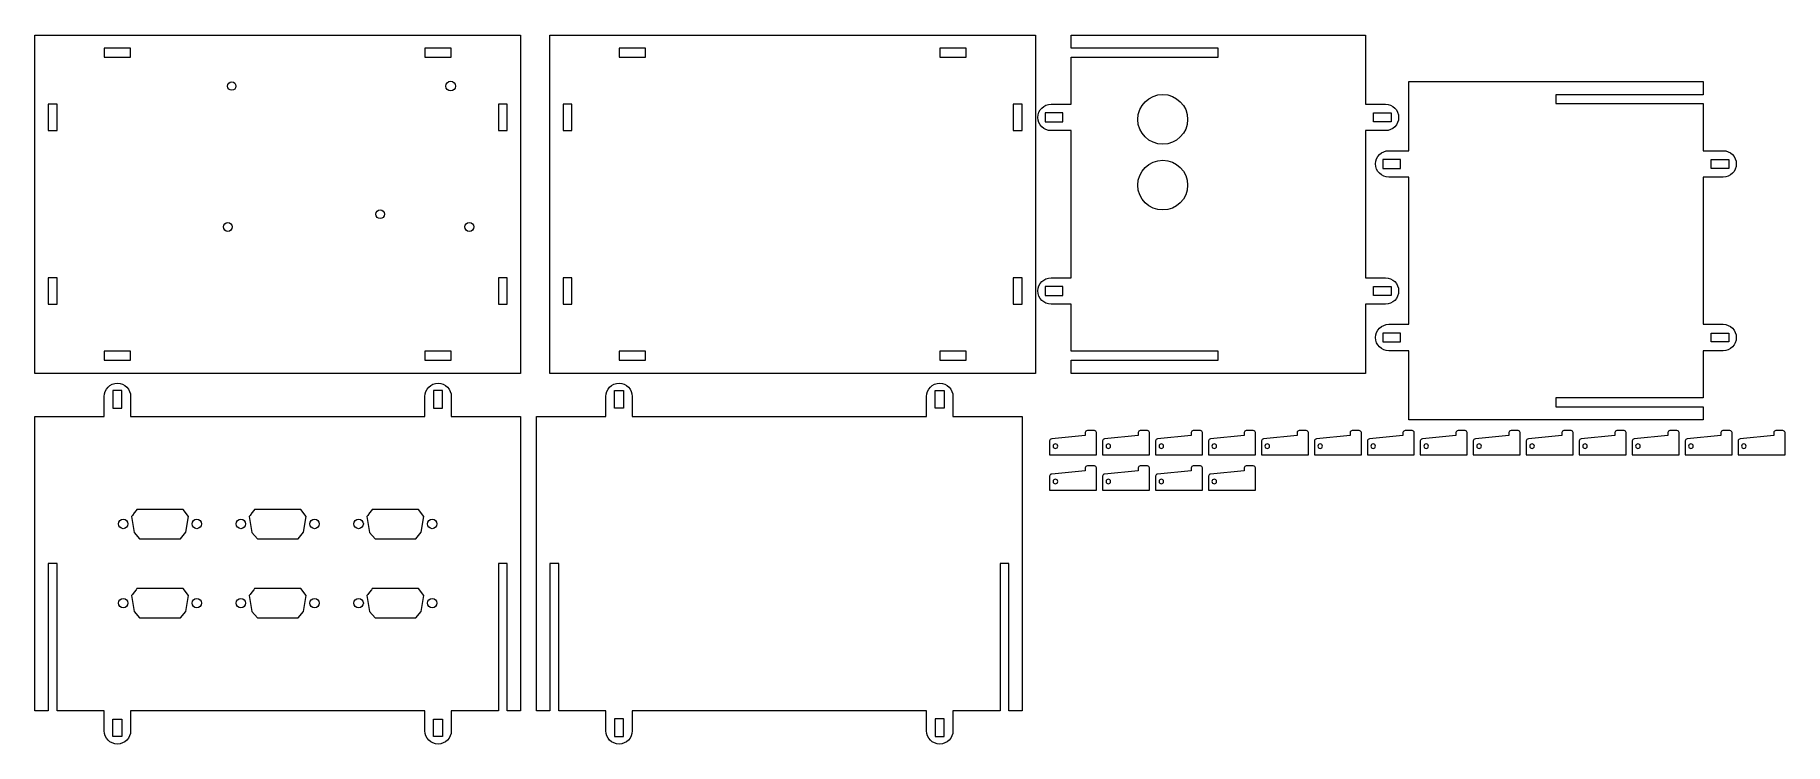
# Model space of a CAD drawing. Header units: inches. Extents: x 23 to 618, y 364 to 605.
import ezdxf

# ---------------------------------------------------------------- set-up
doc = ezdxf.new("R2010")
doc.units = ezdxf.units.IN
doc.header["$MEASUREMENT"] = 0
doc.layers.add('Layer 1', color=7, linetype='Continuous')

# ---------------------------------------------------------------- blocks, each defined once
blk = doc.blocks.new('block 2')
at = {"layer": 'Layer 1', "color": 7, "lineweight": 13, "true_color": 0xffffff}
for points in [[(50.86, 478.19), (52.36, 478.19), (52.36, 484.19), (49.36, 484.19), (49.36, 478.19), (50.86, 478.19)], [(159.86, 478.19), (161.36, 478.19), (161.36, 484.19), (158.36, 484.19), (158.36, 478.19), (159.86, 478.19)], [(50.86, 372.59), (52.36, 372.59), (52.36, 366.59), (49.36, 366.59), (49.36, 372.59), (50.86, 372.59)], [(159.86, 372.59), (161.36, 372.59), (161.36, 366.59), (158.36, 366.59), (158.36, 372.59), (159.86, 372.59)]]:
    blk.add_lwpolyline(points, dxfattribs=at)
blk.add_open_spline([(187.86, 475.39), (187.86, 475.39), (183.36, 475.39), (183.36, 475.39), (183.36, 475.39), (180.36, 475.39), (180.36, 475.39), (180.36, 475.39), (164.36, 475.39), (164.36, 475.39), (164.36, 475.39), (164.36, 482.19), (164.36, 482.19), (164.36, 484.68), (162.35, 486.69), (159.86, 486.69), (157.38, 486.69), (155.36, 484.68), (155.36, 482.19), (155.36, 482.19), (155.36, 475.39), (155.36, 475.39), (155.36, 475.39), (55.36, 475.39), (55.36, 475.39), (55.36, 475.39), (55.36, 482.19), (55.36, 482.19), (55.36, 484.68), (53.35, 486.69), (50.86, 486.69), (48.38, 486.69), (46.36, 484.68), (46.36, 482.19), (46.36, 482.19), (46.36, 475.39), (46.36, 475.39), (46.36, 475.39), (30.36, 475.39), (30.36, 475.39), (30.36, 475.39), (27.36, 475.39), (27.36, 475.39), (27.36, 475.39), (22.86, 475.39), (22.86, 475.39), (22.86, 475.39), (22.86, 375.39), (22.86, 375.39), (22.86, 375.39), (27.36, 375.39), (27.36, 375.39), (27.36, 375.39), (27.36, 425.39), (27.36, 425.39), (27.36, 425.39), (30.36, 425.39), (30.36, 425.39), (30.36, 425.39), (30.36, 375.39), (30.36, 375.39), (30.36, 375.39), (46.36, 375.39), (46.36, 375.39), (46.36, 375.39), (46.36, 368.59), (46.36, 368.59), (46.36, 366.11), (48.38, 364.09), (50.86, 364.09), (53.35, 364.09), (55.36, 366.11), (55.36, 368.59), (55.36, 368.59), (55.36, 375.39), (55.36, 375.39), (55.36, 375.39), (155.36, 375.39), (155.36, 375.39), (155.36, 375.39), (155.36, 368.59), (155.36, 368.59), (155.36, 366.11), (157.38, 364.09), (159.86, 364.09), (162.35, 364.09), (164.36, 366.11), (164.36, 368.59), (164.36, 368.59), (164.36, 375.39), (164.36, 375.39), (164.36, 375.39), (180.36, 375.39), (180.36, 375.39), (180.36, 375.39), (180.36, 425.39), (180.36, 425.39), (180.36, 425.39), (183.36, 425.39), (183.36, 425.39), (183.36, 425.39), (183.36, 375.39), (183.36, 375.39), (183.36, 375.39), (187.86, 375.39), (187.86, 375.39), (187.86, 375.39), (187.86, 475.39), (187.86, 475.39)], degree=3, knots=[0, 0, 0, 0, 1, 1, 1, 2, 2, 2, 3, 3, 3, 4, 4, 4, 5, 5, 5, 6, 6, 6, 7, 7, 7, 8, 8, 8, 9, 9, 9, 10, 10, 10, 11, 11, 11, 12, 12, 12, 13, 13, 13, 14, 14, 14, 15, 15, 15, 16, 16, 16, 17, 17, 17, 18, 18, 18, 19, 19, 19, 20, 20, 20, 21, 21, 21, 22, 22, 22, 23, 23, 23, 24, 24, 24, 25, 25, 25, 26, 26, 26, 27, 27, 27, 28, 28, 28, 29, 29, 29, 30, 30, 30, 31, 31, 31, 32, 32, 32, 33, 33, 33, 34, 34, 34, 35, 35, 35, 36, 36, 36, 36], dxfattribs=at)
blk = doc.blocks.new('block 3')
at = {"layer": 'Layer 1', "color": 7, "lineweight": 13, "true_color": 0xffffff}
for points in [[(221.36, 478.19), (219.86, 478.19), (219.86, 484.19), (222.86, 484.19), (222.86, 478.19), (221.36, 478.19)], [(330.36, 478.19), (328.86, 478.19), (328.86, 484.19), (331.86, 484.19), (331.86, 478.19), (330.36, 478.19)], [(221.36, 372.6), (219.86, 372.6), (219.86, 366.6), (222.86, 366.6), (222.86, 372.6), (221.36, 372.6)], [(330.36, 372.6), (328.86, 372.6), (328.86, 366.6), (331.86, 366.6), (331.86, 372.6), (330.36, 372.6)]]:
    blk.add_lwpolyline(points, dxfattribs=at)
blk.add_open_spline([(193.36, 375.39), (193.36, 375.39), (197.86, 375.39), (197.86, 375.39), (197.86, 375.39), (197.86, 425.39), (197.86, 425.39), (197.86, 425.39), (200.86, 425.39), (200.86, 425.39), (200.86, 425.39), (200.86, 375.39), (200.86, 375.39), (200.86, 375.39), (216.86, 375.39), (216.86, 375.39), (216.86, 375.39), (216.86, 368.59), (216.86, 368.59), (216.86, 366.11), (218.88, 364.09), (221.36, 364.09), (223.85, 364.09), (225.86, 366.11), (225.86, 368.59), (225.86, 368.59), (225.86, 375.39), (225.86, 375.39), (225.86, 375.39), (325.86, 375.39), (325.86, 375.39), (325.86, 375.39), (325.86, 368.59), (325.86, 368.59), (325.86, 366.11), (327.88, 364.09), (330.36, 364.09), (332.85, 364.09), (334.86, 366.11), (334.86, 368.59), (334.86, 368.59), (334.86, 375.39), (334.86, 375.39), (334.86, 375.39), (350.86, 375.39), (350.86, 375.39), (350.86, 375.39), (350.86, 425.39), (350.86, 425.39), (350.86, 425.39), (353.86, 425.39), (353.86, 425.39), (353.86, 425.39), (353.86, 375.39), (353.86, 375.39), (353.86, 375.39), (358.36, 375.39), (358.36, 375.39), (358.36, 375.39), (358.36, 475.39), (358.36, 475.39), (358.36, 475.39), (353.86, 475.39), (353.86, 475.39), (353.86, 475.39), (350.86, 475.39), (350.86, 475.39), (350.86, 475.39), (334.86, 475.39), (334.86, 475.39), (334.86, 475.39), (334.86, 482.19), (334.86, 482.19), (334.86, 484.68), (332.85, 486.69), (330.36, 486.69), (327.88, 486.69), (325.86, 484.68), (325.86, 482.19), (325.86, 482.19), (325.86, 475.39), (325.86, 475.39), (325.86, 475.39), (225.86, 475.39), (225.86, 475.39), (225.86, 475.39), (225.86, 482.19), (225.86, 482.19), (225.86, 484.68), (223.85, 486.69), (221.36, 486.69), (218.88, 486.69), (216.86, 484.68), (216.86, 482.19), (216.86, 482.19), (216.86, 475.39), (216.86, 475.39), (216.86, 475.39), (200.86, 475.39), (200.86, 475.39), (200.86, 475.39), (197.86, 475.39), (197.86, 475.39), (197.86, 475.39), (193.36, 475.39), (193.36, 475.39), (193.36, 475.39), (193.36, 375.39), (193.36, 375.39)], degree=3, knots=[0, 0, 0, 0, 1, 1, 1, 2, 2, 2, 3, 3, 3, 4, 4, 4, 5, 5, 5, 6, 6, 6, 7, 7, 7, 8, 8, 8, 9, 9, 9, 10, 10, 10, 11, 11, 11, 12, 12, 12, 13, 13, 13, 14, 14, 14, 15, 15, 15, 16, 16, 16, 17, 17, 17, 18, 18, 18, 19, 19, 19, 20, 20, 20, 21, 21, 21, 22, 22, 22, 23, 23, 23, 24, 24, 24, 25, 25, 25, 26, 26, 26, 27, 27, 27, 28, 28, 28, 29, 29, 29, 30, 30, 30, 31, 31, 31, 32, 32, 32, 33, 33, 33, 34, 34, 34, 35, 35, 35, 36, 36, 36, 36], dxfattribs=at)
blk = doc.blocks.new('block 5')
at = {"layer": 'Layer 1', "color": 7, "lineweight": 13, "true_color": 0xffffff}
for points, knots in [([(54.46, 438.87), (54.46, 439.75), (53.75, 440.47), (52.86, 440.47), (51.98, 440.47), (51.26, 439.75), (51.26, 438.87), (51.26, 437.99), (51.98, 437.27), (52.86, 437.27), (53.75, 437.27), (54.46, 437.99), (54.46, 438.87)], [0, 0, 0, 0, 1, 1, 1, 2, 2, 2, 3, 3, 3, 4, 4, 4, 4]), ([(55.67, 441.41), (55.67, 441.41), (57.55, 443.81), (57.49, 443.81), (57.43, 443.81), (73.19, 443.81), (73.19, 443.81), (73.19, 443.81), (75.07, 441.41), (75.07, 441.41), (75.07, 441.41), (74.12, 436.06), (74.12, 436.06), (74.12, 436.06), (72.27, 433.87), (72.27, 433.87), (72.27, 433.87), (58.43, 433.87), (58.43, 433.87), (58.43, 433.87), (56.57, 436), (56.57, 436), (56.57, 436), (55.67, 441.41), (55.67, 441.41)], [0, 0, 0, 0, 1, 1, 1, 2, 2, 2, 3, 3, 3, 4, 4, 4, 5, 5, 5, 6, 6, 6, 7, 7, 7, 8, 8, 8, 8]), ([(79.46, 438.87), (79.46, 439.75), (78.75, 440.47), (77.86, 440.47), (76.98, 440.47), (76.26, 439.75), (76.26, 438.87), (76.26, 437.99), (76.98, 437.27), (77.86, 437.27), (78.75, 437.27), (79.46, 437.99), (79.46, 438.87)], [0, 0, 0, 0, 1, 1, 1, 2, 2, 2, 3, 3, 3, 4, 4, 4, 4])]:
    blk.add_open_spline(points, degree=3, knots=knots, dxfattribs=at)
blk = doc.blocks.new('block 6')
at = {"layer": 'Layer 1', "color": 7, "lineweight": 13, "true_color": 0xffffff}
for points, knots in [([(94.46, 438.87), (94.46, 439.75), (93.75, 440.47), (92.86, 440.47), (91.98, 440.47), (91.26, 439.75), (91.26, 438.87), (91.26, 437.99), (91.98, 437.27), (92.86, 437.27), (93.75, 437.27), (94.46, 437.99), (94.46, 438.87)], [0, 0, 0, 0, 1, 1, 1, 2, 2, 2, 3, 3, 3, 4, 4, 4, 4]), ([(95.67, 441.41), (95.67, 441.41), (97.55, 443.81), (97.49, 443.81), (97.43, 443.81), (113.19, 443.81), (113.19, 443.81), (113.19, 443.81), (115.07, 441.41), (115.07, 441.41), (115.07, 441.41), (114.12, 436.06), (114.12, 436.06), (114.12, 436.06), (112.27, 433.87), (112.27, 433.87), (112.27, 433.87), (98.43, 433.87), (98.43, 433.87), (98.43, 433.87), (96.57, 436), (96.57, 436), (96.57, 436), (95.67, 441.41), (95.67, 441.41)], [0, 0, 0, 0, 1, 1, 1, 2, 2, 2, 3, 3, 3, 4, 4, 4, 5, 5, 5, 6, 6, 6, 7, 7, 7, 8, 8, 8, 8]), ([(119.46, 438.87), (119.46, 439.75), (118.75, 440.47), (117.86, 440.47), (116.98, 440.47), (116.26, 439.75), (116.26, 438.87), (116.26, 437.99), (116.98, 437.27), (117.86, 437.27), (118.75, 437.27), (119.46, 437.99), (119.46, 438.87)], [0, 0, 0, 0, 1, 1, 1, 2, 2, 2, 3, 3, 3, 4, 4, 4, 4])]:
    blk.add_open_spline(points, degree=3, knots=knots, dxfattribs=at)
blk = doc.blocks.new('block 7')
at = {"layer": 'Layer 1', "color": 7, "lineweight": 13, "true_color": 0xffffff}
for points, knots in [([(134.46, 438.87), (134.46, 439.75), (133.75, 440.47), (132.86, 440.47), (131.98, 440.47), (131.26, 439.75), (131.26, 438.87), (131.26, 437.99), (131.98, 437.27), (132.86, 437.27), (133.75, 437.27), (134.46, 437.99), (134.46, 438.87)], [0, 0, 0, 0, 1, 1, 1, 2, 2, 2, 3, 3, 3, 4, 4, 4, 4]), ([(135.67, 441.41), (135.67, 441.41), (137.55, 443.81), (137.49, 443.81), (137.43, 443.81), (153.19, 443.81), (153.19, 443.81), (153.19, 443.81), (155.07, 441.41), (155.07, 441.41), (155.07, 441.41), (154.12, 436.06), (154.12, 436.06), (154.12, 436.06), (152.27, 433.87), (152.27, 433.87), (152.27, 433.87), (138.43, 433.87), (138.43, 433.87), (138.43, 433.87), (136.57, 436), (136.57, 436), (136.57, 436), (135.67, 441.41), (135.67, 441.41)], [0, 0, 0, 0, 1, 1, 1, 2, 2, 2, 3, 3, 3, 4, 4, 4, 5, 5, 5, 6, 6, 6, 7, 7, 7, 8, 8, 8, 8]), ([(159.46, 438.87), (159.46, 439.75), (158.75, 440.47), (157.86, 440.47), (156.98, 440.47), (156.26, 439.75), (156.26, 438.87), (156.26, 437.99), (156.98, 437.27), (157.86, 437.27), (158.75, 437.27), (159.46, 437.99), (159.46, 438.87)], [0, 0, 0, 0, 1, 1, 1, 2, 2, 2, 3, 3, 3, 4, 4, 4, 4])]:
    blk.add_open_spline(points, degree=3, knots=knots, dxfattribs=at)
blk = doc.blocks.new('block 8')
at = {"layer": 'Layer 1', "color": 7, "lineweight": 13, "true_color": 0xffffff}
for points, knots in [([(95.67, 414.52), (95.67, 414.52), (97.55, 416.92), (97.49, 416.92), (97.43, 416.92), (113.19, 416.92), (113.19, 416.92), (113.19, 416.92), (115.07, 414.52), (115.07, 414.52), (115.07, 414.52), (114.12, 409.17), (114.12, 409.17), (114.12, 409.17), (112.27, 406.98), (112.27, 406.98), (112.27, 406.98), (98.43, 406.98), (98.43, 406.98), (98.43, 406.98), (96.57, 409.11), (96.57, 409.11), (96.57, 409.11), (95.67, 414.52), (95.67, 414.52)], [0, 0, 0, 0, 1, 1, 1, 2, 2, 2, 3, 3, 3, 4, 4, 4, 5, 5, 5, 6, 6, 6, 7, 7, 7, 8, 8, 8, 8]), ([(94.46, 411.98), (94.46, 412.86), (93.75, 413.58), (92.86, 413.58), (91.98, 413.58), (91.26, 412.86), (91.26, 411.98), (91.26, 411.09), (91.98, 410.38), (92.86, 410.38), (93.75, 410.38), (94.46, 411.09), (94.46, 411.98)], [0, 0, 0, 0, 1, 1, 1, 2, 2, 2, 3, 3, 3, 4, 4, 4, 4]), ([(119.46, 411.98), (119.46, 412.86), (118.75, 413.58), (117.86, 413.58), (116.98, 413.58), (116.26, 412.86), (116.26, 411.98), (116.26, 411.09), (116.98, 410.38), (117.86, 410.38), (118.75, 410.38), (119.46, 411.09), (119.46, 411.98)], [0, 0, 0, 0, 1, 1, 1, 2, 2, 2, 3, 3, 3, 4, 4, 4, 4])]:
    blk.add_open_spline(points, degree=3, knots=knots, dxfattribs=at)
blk = doc.blocks.new('block 9')
at = {"layer": 'Layer 1', "color": 7, "lineweight": 13, "true_color": 0xffffff}
for points, knots in [([(135.67, 414.52), (135.67, 414.52), (137.55, 416.92), (137.49, 416.92), (137.43, 416.92), (153.19, 416.92), (153.19, 416.92), (153.19, 416.92), (155.07, 414.52), (155.07, 414.52), (155.07, 414.52), (154.12, 409.17), (154.12, 409.17), (154.12, 409.17), (152.27, 406.98), (152.27, 406.98), (152.27, 406.98), (138.43, 406.98), (138.43, 406.98), (138.43, 406.98), (136.57, 409.11), (136.57, 409.11), (136.57, 409.11), (135.67, 414.52), (135.67, 414.52)], [0, 0, 0, 0, 1, 1, 1, 2, 2, 2, 3, 3, 3, 4, 4, 4, 5, 5, 5, 6, 6, 6, 7, 7, 7, 8, 8, 8, 8]), ([(134.46, 411.98), (134.46, 412.86), (133.75, 413.58), (132.86, 413.58), (131.98, 413.58), (131.26, 412.86), (131.26, 411.98), (131.26, 411.09), (131.98, 410.38), (132.86, 410.38), (133.75, 410.38), (134.46, 411.09), (134.46, 411.98)], [0, 0, 0, 0, 1, 1, 1, 2, 2, 2, 3, 3, 3, 4, 4, 4, 4]), ([(159.46, 411.98), (159.46, 412.86), (158.75, 413.58), (157.86, 413.58), (156.98, 413.58), (156.26, 412.86), (156.26, 411.98), (156.26, 411.09), (156.98, 410.38), (157.86, 410.38), (158.75, 410.38), (159.46, 411.09), (159.46, 411.98)], [0, 0, 0, 0, 1, 1, 1, 2, 2, 2, 3, 3, 3, 4, 4, 4, 4])]:
    blk.add_open_spline(points, degree=3, knots=knots, dxfattribs=at)
blk = doc.blocks.new('block 10')
at = {"layer": 'Layer 1', "color": 7, "lineweight": 13, "true_color": 0xffffff}
for points, knots in [([(55.67, 414.52), (55.67, 414.52), (57.55, 416.92), (57.49, 416.92), (57.43, 416.92), (73.19, 416.92), (73.19, 416.92), (73.19, 416.92), (75.07, 414.52), (75.07, 414.52), (75.07, 414.52), (74.12, 409.17), (74.12, 409.17), (74.12, 409.17), (72.27, 406.98), (72.27, 406.98), (72.27, 406.98), (58.43, 406.98), (58.43, 406.98), (58.43, 406.98), (56.57, 409.11), (56.57, 409.11), (56.57, 409.11), (55.67, 414.52), (55.67, 414.52)], [0, 0, 0, 0, 1, 1, 1, 2, 2, 2, 3, 3, 3, 4, 4, 4, 5, 5, 5, 6, 6, 6, 7, 7, 7, 8, 8, 8, 8]), ([(54.46, 411.98), (54.46, 412.86), (53.75, 413.58), (52.86, 413.58), (51.98, 413.58), (51.26, 412.86), (51.26, 411.98), (51.26, 411.09), (51.98, 410.38), (52.86, 410.38), (53.75, 410.38), (54.46, 411.09), (54.46, 411.98)], [0, 0, 0, 0, 1, 1, 1, 2, 2, 2, 3, 3, 3, 4, 4, 4, 4]), ([(79.46, 411.98), (79.46, 412.86), (78.75, 413.58), (77.86, 413.58), (76.98, 413.58), (76.26, 412.86), (76.26, 411.98), (76.26, 411.09), (76.98, 410.38), (77.86, 410.38), (78.75, 410.38), (79.46, 411.09), (79.46, 411.98)], [0, 0, 0, 0, 1, 1, 1, 2, 2, 2, 3, 3, 3, 4, 4, 4, 4])]:
    blk.add_open_spline(points, degree=3, knots=knots, dxfattribs=at)
blk = doc.blocks.new('block 4')
at = {"layer": 'Layer 1'}
for name in ['block 5', 'block 6', 'block 7', 'block 10', 'block 8', 'block 9']:
    blk.add_blockref(name, (0, 0), dxfattribs=at)

msp = doc.modelspace()

# ---------------------------------------------------------------- linework, layer by layer
at = {"layer": 'Layer 1', "color": 7, "lineweight": 13, "true_color": 0xffffff}
for points in [[(22.86, 605.06), (187.86, 605.06), (187.86, 490.06), (22.86, 490.06), (22.86, 605.06)], [(197.86, 605.06), (362.86, 605.06), (362.86, 490.06), (197.86, 490.06), (197.86, 605.06)], [(50.86, 600.56), (46.36, 600.56), (46.36, 597.56), (55.36, 597.56), (55.36, 600.56), (50.86, 600.56)], [(159.86, 600.56), (155.36, 600.56), (155.36, 597.56), (164.36, 597.56), (164.36, 600.56), (159.86, 600.56)], [(225.86, 600.56), (221.36, 600.56), (221.36, 597.56), (230.36, 597.56), (230.36, 600.56), (225.86, 600.56)], [(334.86, 600.56), (330.36, 600.56), (330.36, 597.56), (339.36, 597.56), (339.36, 600.56), (334.86, 600.56)], [(27.36, 577.06), (27.36, 572.56), (30.36, 572.56), (30.36, 581.56), (27.36, 581.56), (27.36, 577.06)], [(183.36, 577.06), (183.36, 581.56), (180.36, 581.56), (180.36, 572.56), (183.36, 572.56), (183.36, 577.06)], [(202.36, 577.06), (202.36, 572.56), (205.36, 572.56), (205.36, 581.56), (202.36, 581.56), (202.36, 577.06)], [(358.36, 577.06), (358.36, 581.56), (355.36, 581.56), (355.36, 572.56), (358.36, 572.56), (358.36, 577.06)], [(372.23, 577.06), (372.23, 578.56), (366.23, 578.56), (366.23, 575.56), (372.23, 575.56), (372.23, 577.06)], [(477.83, 577.06), (477.83, 578.56), (483.83, 578.56), (483.83, 575.56), (477.83, 575.56), (477.83, 577.06)], [(487.01, 561.23), (487.01, 562.73), (481.01, 562.73), (481.01, 559.73), (487.01, 559.73), (487.01, 561.23)], [(592.61, 561.23), (592.61, 562.73), (598.61, 562.73), (598.61, 559.73), (592.61, 559.73), (592.61, 561.23)], [(27.36, 518.06), (27.36, 513.56), (30.36, 513.56), (30.36, 522.56), (27.36, 522.56), (27.36, 518.06)], [(183.36, 518.06), (183.36, 522.56), (180.36, 522.56), (180.36, 513.56), (183.36, 513.56), (183.36, 518.06)], [(202.36, 518.06), (202.36, 513.56), (205.36, 513.56), (205.36, 522.56), (202.36, 522.56), (202.36, 518.06)], [(358.36, 518.06), (358.36, 522.56), (355.36, 522.56), (355.36, 513.56), (358.36, 513.56), (358.36, 518.06)], [(372.23, 518.06), (372.23, 519.56), (366.23, 519.56), (366.23, 516.56), (372.23, 516.56), (372.23, 518.06)], [(477.83, 518.06), (477.83, 519.56), (483.83, 519.56), (483.83, 516.56), (477.83, 516.56), (477.83, 518.06)], [(487.01, 502.23), (487.01, 503.73), (481.01, 503.73), (481.01, 500.73), (487.01, 500.73), (487.01, 502.23)], [(592.61, 502.23), (592.61, 503.73), (598.61, 503.73), (598.61, 500.73), (592.61, 500.73), (592.61, 502.23)], [(50.86, 494.56), (55.36, 494.56), (55.36, 497.56), (46.36, 497.56), (46.36, 494.56), (50.86, 494.56)], [(159.86, 494.56), (164.36, 494.56), (164.36, 497.56), (155.36, 497.56), (155.36, 494.56), (159.86, 494.56)], [(225.86, 494.56), (230.36, 494.56), (230.36, 497.56), (221.36, 497.56), (221.36, 494.56), (225.86, 494.56)], [(334.86, 494.56), (339.36, 494.56), (339.36, 497.56), (330.36, 497.56), (330.36, 494.56), (334.86, 494.56)]]:
    msp.add_lwpolyline(points, dxfattribs=at)
for points, knots in [([(375.03, 605.06), (375.03, 605.06), (375.03, 600.56), (375.03, 600.56), (375.03, 600.56), (425.03, 600.56), (425.03, 600.56), (425.03, 600.56), (425.03, 597.56), (425.03, 597.56), (425.03, 597.56), (375.03, 597.56), (375.03, 597.56), (375.03, 597.56), (375.03, 581.56), (375.03, 581.56), (375.03, 581.56), (368.23, 581.56), (368.23, 581.56), (365.75, 581.56), (363.73, 579.55), (363.73, 577.06), (363.73, 574.58), (365.75, 572.56), (368.23, 572.56), (368.23, 572.56), (375.03, 572.56), (375.03, 572.56), (375.03, 572.56), (375.03, 522.56), (375.03, 522.56), (375.03, 522.56), (368.23, 522.56), (368.23, 522.56), (365.75, 522.56), (363.73, 520.55), (363.73, 518.06), (363.73, 515.58), (365.75, 513.56), (368.23, 513.56), (368.23, 513.56), (375.03, 513.56), (375.03, 513.56), (375.03, 513.56), (375.03, 497.56), (375.03, 497.56), (375.03, 497.56), (425.03, 497.56), (425.03, 497.56), (425.03, 497.56), (425.03, 494.56), (425.03, 494.56), (425.03, 494.56), (375.03, 494.56), (375.03, 494.56), (375.03, 494.56), (375.03, 490.06), (375.03, 490.06), (375.03, 490.06), (475.03, 490.06), (475.03, 490.06), (475.03, 490.06), (475.03, 494.56), (475.03, 494.56), (475.03, 494.56), (475.03, 497.56), (475.03, 497.56), (475.03, 497.56), (475.03, 513.56), (475.03, 513.56), (475.03, 513.56), (481.83, 513.56), (481.83, 513.56), (484.32, 513.56), (486.33, 515.58), (486.33, 518.06), (486.33, 520.55), (484.32, 522.56), (481.83, 522.56), (481.83, 522.56), (475.03, 522.56), (475.03, 522.56), (475.03, 522.56), (475.03, 572.56), (475.03, 572.56), (475.03, 572.56), (481.83, 572.56), (481.83, 572.56), (484.32, 572.56), (486.33, 574.58), (486.33, 577.06), (486.33, 579.55), (484.32, 581.56), (481.83, 581.56), (481.83, 581.56), (475.03, 581.56), (475.03, 581.56), (475.03, 581.56), (475.03, 597.56), (475.03, 597.56), (475.03, 597.56), (475.03, 602.06), (475.03, 602.06), (475.03, 602.06), (475.03, 605.06), (475.03, 605.06), (475.03, 605.06), (375.03, 605.06), (375.03, 605.06)], [0, 0, 0, 0, 1, 1, 1, 2, 2, 2, 3, 3, 3, 4, 4, 4, 5, 5, 5, 6, 6, 6, 7, 7, 7, 8, 8, 8, 9, 9, 9, 10, 10, 10, 11, 11, 11, 12, 12, 12, 13, 13, 13, 14, 14, 14, 15, 15, 15, 16, 16, 16, 17, 17, 17, 18, 18, 18, 19, 19, 19, 20, 20, 20, 21, 21, 21, 22, 22, 22, 23, 23, 23, 24, 24, 24, 25, 25, 25, 26, 26, 26, 27, 27, 27, 28, 28, 28, 29, 29, 29, 30, 30, 30, 31, 31, 31, 32, 32, 32, 33, 33, 33, 34, 34, 34, 35, 35, 35, 36, 36, 36, 36]), ([(91.16, 587.69), (91.16, 588.47), (90.53, 589.1), (89.75, 589.1), (88.97, 589.1), (88.34, 588.47), (88.34, 587.69), (88.34, 586.91), (88.97, 586.28), (89.75, 586.28), (90.53, 586.28), (91.16, 586.91), (91.16, 587.69)], [0, 0, 0, 0, 1, 1, 1, 2, 2, 2, 3, 3, 3, 4, 4, 4, 4]), ([(165.78, 587.69), (165.78, 588.6), (165.04, 589.34), (164.13, 589.34), (163.22, 589.34), (162.48, 588.6), (162.48, 587.69), (162.48, 586.78), (163.22, 586.04), (164.13, 586.04), (165.04, 586.04), (165.78, 586.78), (165.78, 587.69)], [0, 0, 0, 0, 1, 1, 1, 2, 2, 2, 3, 3, 3, 4, 4, 4, 4]), ([(489.81, 589.23), (489.81, 589.23), (489.81, 584.73), (489.81, 584.73), (489.81, 584.73), (489.81, 581.73), (489.81, 581.73), (489.81, 581.73), (489.81, 565.73), (489.81, 565.73), (489.81, 565.73), (483.01, 565.73), (483.01, 565.73), (480.52, 565.73), (478.51, 563.72), (478.51, 561.23), (478.51, 558.75), (480.52, 556.73), (483.01, 556.73), (483.01, 556.73), (489.81, 556.73), (489.81, 556.73), (489.81, 556.73), (489.81, 506.73), (489.81, 506.73), (489.81, 506.73), (483.01, 506.73), (483.01, 506.73), (480.52, 506.73), (478.51, 504.72), (478.51, 502.23), (478.51, 499.75), (480.52, 497.73), (483.01, 497.73), (483.01, 497.73), (489.81, 497.73), (489.81, 497.73), (489.81, 497.73), (489.81, 481.73), (489.81, 481.73), (489.81, 481.73), (489.81, 478.73), (489.81, 478.73), (489.81, 478.73), (489.81, 474.23), (489.81, 474.23), (489.81, 474.23), (589.81, 474.23), (589.81, 474.23), (589.81, 474.23), (589.81, 478.73), (589.81, 478.73), (589.81, 478.73), (539.81, 478.73), (539.81, 478.73), (539.81, 478.73), (539.81, 481.73), (539.81, 481.73), (539.81, 481.73), (589.81, 481.73), (589.81, 481.73), (589.81, 481.73), (589.81, 497.73), (589.81, 497.73), (589.81, 497.73), (596.61, 497.73), (596.61, 497.73), (599.09, 497.73), (601.11, 499.75), (601.11, 502.23), (601.11, 504.72), (599.09, 506.73), (596.61, 506.73), (596.61, 506.73), (589.81, 506.73), (589.81, 506.73), (589.81, 506.73), (589.81, 556.73), (589.81, 556.73), (589.81, 556.73), (596.61, 556.73), (596.61, 556.73), (599.09, 556.73), (601.11, 558.75), (601.11, 561.23), (601.11, 563.72), (599.09, 565.73), (596.61, 565.73), (596.61, 565.73), (589.81, 565.73), (589.81, 565.73), (589.81, 565.73), (589.81, 581.73), (589.81, 581.73), (589.81, 581.73), (539.81, 581.73), (539.81, 581.73), (539.81, 581.73), (539.81, 584.73), (539.81, 584.73), (539.81, 584.73), (589.81, 584.73), (589.81, 584.73), (589.81, 584.73), (589.81, 589.23), (589.81, 589.23), (589.81, 589.23), (489.81, 589.23), (489.81, 589.23)], [0, 0, 0, 0, 1, 1, 1, 2, 2, 2, 3, 3, 3, 4, 4, 4, 5, 5, 5, 6, 6, 6, 7, 7, 7, 8, 8, 8, 9, 9, 9, 10, 10, 10, 11, 11, 11, 12, 12, 12, 13, 13, 13, 14, 14, 14, 15, 15, 15, 16, 16, 16, 17, 17, 17, 18, 18, 18, 19, 19, 19, 20, 20, 20, 21, 21, 21, 22, 22, 22, 23, 23, 23, 24, 24, 24, 25, 25, 25, 26, 26, 26, 27, 27, 27, 28, 28, 28, 29, 29, 29, 30, 30, 30, 31, 31, 31, 32, 32, 32, 33, 33, 33, 34, 34, 34, 35, 35, 35, 36, 36, 36, 36]), ([(414.62, 576.39), (414.62, 581.07), (410.83, 584.86), (406.15, 584.86), (401.47, 584.86), (397.68, 581.07), (397.68, 576.39), (397.68, 571.71), (401.47, 567.92), (406.15, 567.92), (410.83, 567.92), (414.62, 571.71), (414.62, 576.39)], [0, 0, 0, 0, 1, 1, 1, 2, 2, 2, 3, 3, 3, 4, 4, 4, 4]), ([(414.62, 554.06), (414.62, 558.73), (410.83, 562.52), (406.15, 562.52), (401.47, 562.52), (397.68, 558.73), (397.68, 554.06), (397.68, 549.38), (401.47, 545.59), (406.15, 545.59), (410.83, 545.59), (414.62, 549.38), (414.62, 554.06)], [0, 0, 0, 0, 1, 1, 1, 2, 2, 2, 3, 3, 3, 4, 4, 4, 4]), ([(89.91, 539.83), (89.91, 540.66), (89.24, 541.33), (88.41, 541.33), (87.59, 541.33), (86.92, 540.66), (86.92, 539.83), (86.92, 539), (87.59, 538.33), (88.41, 538.33), (89.24, 538.33), (89.91, 539), (89.91, 539.83)], [0, 0, 0, 0, 1, 1, 1, 2, 2, 2, 3, 3, 3, 4, 4, 4, 4]), ([(141.67, 544.12), (141.67, 544.93), (141.01, 545.59), (140.2, 545.59), (139.39, 545.59), (138.73, 544.93), (138.73, 544.12), (138.73, 543.31), (139.39, 542.65), (140.2, 542.65), (141.01, 542.65), (141.67, 543.31), (141.67, 544.12)], [0, 0, 0, 0, 1, 1, 1, 2, 2, 2, 3, 3, 3, 4, 4, 4, 4]), ([(171.98, 539.83), (171.98, 540.66), (171.31, 541.33), (170.48, 541.33), (169.65, 541.33), (168.98, 540.66), (168.98, 539.83), (168.98, 539), (169.65, 538.33), (170.48, 538.33), (171.31, 538.33), (171.98, 539), (171.98, 539.83)], [0, 0, 0, 0, 1, 1, 1, 2, 2, 2, 3, 3, 3, 4, 4, 4, 4]), ([(367.7, 462.32), (367.7, 462.32), (367.7, 467.12), (367.7, 467.12), (367.76, 467.48), (368.05, 467.77), (368.42, 467.84), (368.42, 467.84), (379.82, 468.95), (379.82, 468.95), (379.82, 468.95), (379.82, 469.91), (379.82, 469.91), (379.88, 470.27), (380.17, 470.56), (380.54, 470.63), (380.54, 470.63), (382.94, 470.63), (382.94, 470.63), (383.3, 470.56), (383.59, 470.27), (383.66, 469.91), (383.66, 469.91), (383.66, 462.41), (383.66, 462.41), (383.66, 462.41), (367.7, 462.32), (367.7, 462.32)], [0, 0, 0, 0, 1, 1, 1, 2, 2, 2, 3, 3, 3, 4, 4, 4, 5, 5, 5, 6, 6, 6, 7, 7, 7, 8, 8, 8, 9, 9, 9, 9]), ([(385.7, 462.32), (385.7, 462.32), (385.7, 467.12), (385.7, 467.12), (385.76, 467.48), (386.05, 467.77), (386.42, 467.84), (386.42, 467.84), (397.82, 468.95), (397.82, 468.95), (397.82, 468.95), (397.82, 469.91), (397.82, 469.91), (397.88, 470.27), (398.17, 470.56), (398.54, 470.63), (398.54, 470.63), (400.94, 470.63), (400.94, 470.63), (401.3, 470.56), (401.59, 470.27), (401.66, 469.91), (401.66, 469.91), (401.66, 462.41), (401.66, 462.41), (401.66, 462.41), (385.7, 462.32), (385.7, 462.32)], [0, 0, 0, 0, 1, 1, 1, 2, 2, 2, 3, 3, 3, 4, 4, 4, 5, 5, 5, 6, 6, 6, 7, 7, 7, 8, 8, 8, 9, 9, 9, 9]), ([(403.7, 462.32), (403.7, 462.32), (403.7, 467.12), (403.7, 467.12), (403.76, 467.48), (404.05, 467.77), (404.42, 467.84), (404.42, 467.84), (415.82, 468.95), (415.82, 468.95), (415.82, 468.95), (415.82, 469.91), (415.82, 469.91), (415.88, 470.27), (416.17, 470.56), (416.54, 470.63), (416.54, 470.63), (418.94, 470.63), (418.94, 470.63), (419.3, 470.56), (419.59, 470.27), (419.66, 469.91), (419.66, 469.91), (419.66, 462.41), (419.66, 462.41), (419.66, 462.41), (403.7, 462.32), (403.7, 462.32)], [0, 0, 0, 0, 1, 1, 1, 2, 2, 2, 3, 3, 3, 4, 4, 4, 5, 5, 5, 6, 6, 6, 7, 7, 7, 8, 8, 8, 9, 9, 9, 9]), ([(421.7, 462.32), (421.7, 462.32), (421.7, 467.12), (421.7, 467.12), (421.76, 467.48), (422.05, 467.77), (422.42, 467.84), (422.42, 467.84), (433.82, 468.95), (433.82, 468.95), (433.82, 468.95), (433.82, 469.91), (433.82, 469.91), (433.88, 470.27), (434.17, 470.56), (434.54, 470.63), (434.54, 470.63), (436.94, 470.63), (436.94, 470.63), (437.3, 470.56), (437.59, 470.27), (437.66, 469.91), (437.66, 469.91), (437.66, 462.41), (437.66, 462.41), (437.66, 462.41), (421.7, 462.32), (421.7, 462.32)], [0, 0, 0, 0, 1, 1, 1, 2, 2, 2, 3, 3, 3, 4, 4, 4, 5, 5, 5, 6, 6, 6, 7, 7, 7, 8, 8, 8, 9, 9, 9, 9]), ([(439.7, 462.32), (439.7, 462.32), (439.7, 467.12), (439.7, 467.12), (439.76, 467.48), (440.05, 467.77), (440.42, 467.84), (440.42, 467.84), (451.82, 468.95), (451.82, 468.95), (451.82, 468.95), (451.82, 469.91), (451.82, 469.91), (451.88, 470.27), (452.17, 470.56), (452.54, 470.63), (452.54, 470.63), (454.94, 470.63), (454.94, 470.63), (455.3, 470.56), (455.59, 470.27), (455.66, 469.91), (455.66, 469.91), (455.66, 462.41), (455.66, 462.41), (455.66, 462.41), (439.7, 462.32), (439.7, 462.32)], [0, 0, 0, 0, 1, 1, 1, 2, 2, 2, 3, 3, 3, 4, 4, 4, 5, 5, 5, 6, 6, 6, 7, 7, 7, 8, 8, 8, 9, 9, 9, 9]), ([(457.7, 462.32), (457.7, 462.32), (457.7, 467.12), (457.7, 467.12), (457.76, 467.48), (458.05, 467.77), (458.42, 467.84), (458.42, 467.84), (469.82, 468.95), (469.82, 468.95), (469.82, 468.95), (469.82, 469.91), (469.82, 469.91), (469.88, 470.27), (470.17, 470.56), (470.54, 470.63), (470.54, 470.63), (472.94, 470.63), (472.94, 470.63), (473.3, 470.56), (473.59, 470.27), (473.66, 469.91), (473.66, 469.91), (473.66, 462.41), (473.66, 462.41), (473.66, 462.41), (457.7, 462.32), (457.7, 462.32)], [0, 0, 0, 0, 1, 1, 1, 2, 2, 2, 3, 3, 3, 4, 4, 4, 5, 5, 5, 6, 6, 6, 7, 7, 7, 8, 8, 8, 9, 9, 9, 9]), ([(475.7, 462.32), (475.7, 462.32), (475.7, 467.12), (475.7, 467.12), (475.76, 467.48), (476.05, 467.77), (476.42, 467.84), (476.42, 467.84), (487.82, 468.95), (487.82, 468.95), (487.82, 468.95), (487.82, 469.91), (487.82, 469.91), (487.88, 470.27), (488.17, 470.56), (488.54, 470.63), (488.54, 470.63), (490.94, 470.63), (490.94, 470.63), (491.3, 470.56), (491.59, 470.27), (491.66, 469.91), (491.66, 469.91), (491.66, 462.41), (491.66, 462.41), (491.66, 462.41), (475.7, 462.32), (475.7, 462.32)], [0, 0, 0, 0, 1, 1, 1, 2, 2, 2, 3, 3, 3, 4, 4, 4, 5, 5, 5, 6, 6, 6, 7, 7, 7, 8, 8, 8, 9, 9, 9, 9]), ([(493.7, 462.32), (493.7, 462.32), (493.7, 467.12), (493.7, 467.12), (493.76, 467.48), (494.05, 467.77), (494.42, 467.84), (494.42, 467.84), (505.82, 468.95), (505.82, 468.95), (505.82, 468.95), (505.82, 469.91), (505.82, 469.91), (505.88, 470.27), (506.17, 470.56), (506.54, 470.63), (506.54, 470.63), (508.94, 470.63), (508.94, 470.63), (509.3, 470.56), (509.59, 470.27), (509.66, 469.91), (509.66, 469.91), (509.66, 462.41), (509.66, 462.41), (509.66, 462.41), (493.7, 462.32), (493.7, 462.32)], [0, 0, 0, 0, 1, 1, 1, 2, 2, 2, 3, 3, 3, 4, 4, 4, 5, 5, 5, 6, 6, 6, 7, 7, 7, 8, 8, 8, 9, 9, 9, 9]), ([(511.7, 462.32), (511.7, 462.32), (511.7, 467.12), (511.7, 467.12), (511.76, 467.48), (512.05, 467.77), (512.42, 467.84), (512.42, 467.84), (523.82, 468.95), (523.82, 468.95), (523.82, 468.95), (523.82, 469.91), (523.82, 469.91), (523.88, 470.27), (524.17, 470.56), (524.54, 470.63), (524.54, 470.63), (526.94, 470.63), (526.94, 470.63), (527.3, 470.56), (527.59, 470.27), (527.66, 469.91), (527.66, 469.91), (527.66, 462.41), (527.66, 462.41), (527.66, 462.41), (511.7, 462.32), (511.7, 462.32)], [0, 0, 0, 0, 1, 1, 1, 2, 2, 2, 3, 3, 3, 4, 4, 4, 5, 5, 5, 6, 6, 6, 7, 7, 7, 8, 8, 8, 9, 9, 9, 9]), ([(529.7, 462.32), (529.7, 462.32), (529.7, 467.12), (529.7, 467.12), (529.76, 467.48), (530.05, 467.77), (530.42, 467.84), (530.42, 467.84), (541.82, 468.95), (541.82, 468.95), (541.82, 468.95), (541.82, 469.91), (541.82, 469.91), (541.88, 470.27), (542.17, 470.56), (542.54, 470.63), (542.54, 470.63), (544.94, 470.63), (544.94, 470.63), (545.3, 470.56), (545.59, 470.27), (545.66, 469.91), (545.66, 469.91), (545.66, 462.41), (545.66, 462.41), (545.66, 462.41), (529.7, 462.32), (529.7, 462.32)], [0, 0, 0, 0, 1, 1, 1, 2, 2, 2, 3, 3, 3, 4, 4, 4, 5, 5, 5, 6, 6, 6, 7, 7, 7, 8, 8, 8, 9, 9, 9, 9]), ([(547.7, 462.32), (547.7, 462.32), (547.7, 467.12), (547.7, 467.12), (547.76, 467.48), (548.05, 467.77), (548.42, 467.84), (548.42, 467.84), (559.82, 468.95), (559.82, 468.95), (559.82, 468.95), (559.82, 469.91), (559.82, 469.91), (559.88, 470.27), (560.17, 470.56), (560.54, 470.63), (560.54, 470.63), (562.94, 470.63), (562.94, 470.63), (563.3, 470.56), (563.59, 470.27), (563.66, 469.91), (563.66, 469.91), (563.66, 462.41), (563.66, 462.41), (563.66, 462.41), (547.7, 462.32), (547.7, 462.32)], [0, 0, 0, 0, 1, 1, 1, 2, 2, 2, 3, 3, 3, 4, 4, 4, 5, 5, 5, 6, 6, 6, 7, 7, 7, 8, 8, 8, 9, 9, 9, 9]), ([(565.7, 462.32), (565.7, 462.32), (565.7, 467.12), (565.7, 467.12), (565.76, 467.48), (566.05, 467.77), (566.42, 467.84), (566.42, 467.84), (577.82, 468.95), (577.82, 468.95), (577.82, 468.95), (577.82, 469.91), (577.82, 469.91), (577.88, 470.27), (578.17, 470.56), (578.54, 470.63), (578.54, 470.63), (580.94, 470.63), (580.94, 470.63), (581.3, 470.56), (581.59, 470.27), (581.66, 469.91), (581.66, 469.91), (581.66, 462.41), (581.66, 462.41), (581.66, 462.41), (565.7, 462.32), (565.7, 462.32)], [0, 0, 0, 0, 1, 1, 1, 2, 2, 2, 3, 3, 3, 4, 4, 4, 5, 5, 5, 6, 6, 6, 7, 7, 7, 8, 8, 8, 9, 9, 9, 9]), ([(583.7, 462.32), (583.7, 462.32), (583.7, 467.12), (583.7, 467.12), (583.76, 467.48), (584.05, 467.77), (584.42, 467.84), (584.42, 467.84), (595.82, 468.95), (595.82, 468.95), (595.82, 468.95), (595.82, 469.91), (595.82, 469.91), (595.88, 470.27), (596.17, 470.56), (596.54, 470.63), (596.54, 470.63), (598.94, 470.63), (598.94, 470.63), (599.3, 470.56), (599.59, 470.27), (599.66, 469.91), (599.66, 469.91), (599.66, 462.41), (599.66, 462.41), (599.66, 462.41), (583.7, 462.32), (583.7, 462.32)], [0, 0, 0, 0, 1, 1, 1, 2, 2, 2, 3, 3, 3, 4, 4, 4, 5, 5, 5, 6, 6, 6, 7, 7, 7, 8, 8, 8, 9, 9, 9, 9]), ([(601.7, 462.32), (601.7, 462.32), (601.7, 467.12), (601.7, 467.12), (601.76, 467.48), (602.05, 467.77), (602.42, 467.84), (602.42, 467.84), (613.82, 468.95), (613.82, 468.95), (613.82, 468.95), (613.82, 469.91), (613.82, 469.91), (613.88, 470.27), (614.17, 470.56), (614.54, 470.63), (614.54, 470.63), (616.94, 470.63), (616.94, 470.63), (617.3, 470.56), (617.59, 470.27), (617.66, 469.91), (617.66, 469.91), (617.66, 462.41), (617.66, 462.41), (617.66, 462.41), (601.7, 462.32), (601.7, 462.32)], [0, 0, 0, 0, 1, 1, 1, 2, 2, 2, 3, 3, 3, 4, 4, 4, 5, 5, 5, 6, 6, 6, 7, 7, 7, 8, 8, 8, 9, 9, 9, 9]), ([(369.68, 466.1), (370.11, 466.1), (370.46, 465.75), (370.46, 465.32), (370.46, 464.89), (370.11, 464.54), (369.68, 464.54), (369.25, 464.54), (368.9, 464.89), (368.9, 465.32), (368.9, 465.75), (369.25, 466.1), (369.68, 466.1)], [0, 0, 0, 0, 1, 1, 1, 2, 2, 2, 3, 3, 3, 4, 4, 4, 4]), ([(387.68, 466.1), (388.11, 466.1), (388.46, 465.75), (388.46, 465.32), (388.46, 464.89), (388.11, 464.54), (387.68, 464.54), (387.25, 464.54), (386.9, 464.89), (386.9, 465.32), (386.9, 465.75), (387.25, 466.1), (387.68, 466.1)], [0, 0, 0, 0, 1, 1, 1, 2, 2, 2, 3, 3, 3, 4, 4, 4, 4]), ([(405.68, 466.1), (406.11, 466.1), (406.46, 465.75), (406.46, 465.32), (406.46, 464.89), (406.11, 464.54), (405.68, 464.54), (405.25, 464.54), (404.9, 464.89), (404.9, 465.32), (404.9, 465.75), (405.25, 466.1), (405.68, 466.1)], [0, 0, 0, 0, 1, 1, 1, 2, 2, 2, 3, 3, 3, 4, 4, 4, 4]), ([(423.68, 466.1), (424.11, 466.1), (424.46, 465.75), (424.46, 465.32), (424.46, 464.89), (424.11, 464.54), (423.68, 464.54), (423.25, 464.54), (422.9, 464.89), (422.9, 465.32), (422.9, 465.75), (423.25, 466.1), (423.68, 466.1)], [0, 0, 0, 0, 1, 1, 1, 2, 2, 2, 3, 3, 3, 4, 4, 4, 4]), ([(441.68, 466.1), (442.11, 466.1), (442.46, 465.75), (442.46, 465.32), (442.46, 464.89), (442.11, 464.54), (441.68, 464.54), (441.25, 464.54), (440.9, 464.89), (440.9, 465.32), (440.9, 465.75), (441.25, 466.1), (441.68, 466.1)], [0, 0, 0, 0, 1, 1, 1, 2, 2, 2, 3, 3, 3, 4, 4, 4, 4]), ([(459.68, 466.1), (460.11, 466.1), (460.46, 465.75), (460.46, 465.32), (460.46, 464.89), (460.11, 464.54), (459.68, 464.54), (459.25, 464.54), (458.9, 464.89), (458.9, 465.32), (458.9, 465.75), (459.25, 466.1), (459.68, 466.1)], [0, 0, 0, 0, 1, 1, 1, 2, 2, 2, 3, 3, 3, 4, 4, 4, 4]), ([(477.68, 466.1), (478.11, 466.1), (478.46, 465.75), (478.46, 465.32), (478.46, 464.89), (478.11, 464.54), (477.68, 464.54), (477.25, 464.54), (476.9, 464.89), (476.9, 465.32), (476.9, 465.75), (477.25, 466.1), (477.68, 466.1)], [0, 0, 0, 0, 1, 1, 1, 2, 2, 2, 3, 3, 3, 4, 4, 4, 4]), ([(495.68, 466.1), (496.11, 466.1), (496.46, 465.75), (496.46, 465.32), (496.46, 464.89), (496.11, 464.54), (495.68, 464.54), (495.25, 464.54), (494.9, 464.89), (494.9, 465.32), (494.9, 465.75), (495.25, 466.1), (495.68, 466.1)], [0, 0, 0, 0, 1, 1, 1, 2, 2, 2, 3, 3, 3, 4, 4, 4, 4]), ([(513.68, 466.1), (514.11, 466.1), (514.46, 465.75), (514.46, 465.32), (514.46, 464.89), (514.11, 464.54), (513.68, 464.54), (513.25, 464.54), (512.9, 464.89), (512.9, 465.32), (512.9, 465.75), (513.25, 466.1), (513.68, 466.1)], [0, 0, 0, 0, 1, 1, 1, 2, 2, 2, 3, 3, 3, 4, 4, 4, 4]), ([(531.68, 466.1), (532.11, 466.1), (532.46, 465.75), (532.46, 465.32), (532.46, 464.89), (532.11, 464.54), (531.68, 464.54), (531.25, 464.54), (530.9, 464.89), (530.9, 465.32), (530.9, 465.75), (531.25, 466.1), (531.68, 466.1)], [0, 0, 0, 0, 1, 1, 1, 2, 2, 2, 3, 3, 3, 4, 4, 4, 4]), ([(549.68, 466.1), (550.11, 466.1), (550.46, 465.75), (550.46, 465.32), (550.46, 464.89), (550.11, 464.54), (549.68, 464.54), (549.25, 464.54), (548.9, 464.89), (548.9, 465.32), (548.9, 465.75), (549.25, 466.1), (549.68, 466.1)], [0, 0, 0, 0, 1, 1, 1, 2, 2, 2, 3, 3, 3, 4, 4, 4, 4]), ([(567.68, 466.1), (568.11, 466.1), (568.46, 465.75), (568.46, 465.32), (568.46, 464.89), (568.11, 464.54), (567.68, 464.54), (567.25, 464.54), (566.9, 464.89), (566.9, 465.32), (566.9, 465.75), (567.25, 466.1), (567.68, 466.1)], [0, 0, 0, 0, 1, 1, 1, 2, 2, 2, 3, 3, 3, 4, 4, 4, 4]), ([(585.68, 466.1), (586.11, 466.1), (586.46, 465.75), (586.46, 465.32), (586.46, 464.89), (586.11, 464.54), (585.68, 464.54), (585.25, 464.54), (584.9, 464.89), (584.9, 465.32), (584.9, 465.75), (585.25, 466.1), (585.68, 466.1)], [0, 0, 0, 0, 1, 1, 1, 2, 2, 2, 3, 3, 3, 4, 4, 4, 4]), ([(603.68, 466.1), (604.11, 466.1), (604.46, 465.75), (604.46, 465.32), (604.46, 464.89), (604.11, 464.54), (603.68, 464.54), (603.25, 464.54), (602.9, 464.89), (602.9, 465.32), (602.9, 465.75), (603.25, 466.1), (603.68, 466.1)], [0, 0, 0, 0, 1, 1, 1, 2, 2, 2, 3, 3, 3, 4, 4, 4, 4]), ([(367.7, 450.32), (367.7, 450.32), (367.7, 455.12), (367.7, 455.12), (367.76, 455.49), (368.05, 455.77), (368.42, 455.84), (368.42, 455.84), (379.82, 456.95), (379.82, 456.95), (379.82, 456.95), (379.82, 457.91), (379.82, 457.91), (379.88, 458.27), (380.17, 458.56), (380.54, 458.63), (380.54, 458.63), (382.94, 458.63), (382.94, 458.63), (383.3, 458.56), (383.59, 458.27), (383.66, 457.91), (383.66, 457.91), (383.66, 450.41), (383.66, 450.41), (383.66, 450.41), (367.7, 450.32), (367.7, 450.32)], [0, 0, 0, 0, 1, 1, 1, 2, 2, 2, 3, 3, 3, 4, 4, 4, 5, 5, 5, 6, 6, 6, 7, 7, 7, 8, 8, 8, 9, 9, 9, 9]), ([(385.7, 450.32), (385.7, 450.32), (385.7, 455.12), (385.7, 455.12), (385.76, 455.49), (386.05, 455.77), (386.42, 455.84), (386.42, 455.84), (397.82, 456.95), (397.82, 456.95), (397.82, 456.95), (397.82, 457.91), (397.82, 457.91), (397.88, 458.27), (398.17, 458.56), (398.54, 458.63), (398.54, 458.63), (400.94, 458.63), (400.94, 458.63), (401.3, 458.56), (401.59, 458.27), (401.66, 457.91), (401.66, 457.91), (401.66, 450.41), (401.66, 450.41), (401.66, 450.41), (385.7, 450.32), (385.7, 450.32)], [0, 0, 0, 0, 1, 1, 1, 2, 2, 2, 3, 3, 3, 4, 4, 4, 5, 5, 5, 6, 6, 6, 7, 7, 7, 8, 8, 8, 9, 9, 9, 9]), ([(403.7, 450.32), (403.7, 450.32), (403.7, 455.12), (403.7, 455.12), (403.76, 455.49), (404.05, 455.77), (404.42, 455.84), (404.42, 455.84), (415.82, 456.95), (415.82, 456.95), (415.82, 456.95), (415.82, 457.91), (415.82, 457.91), (415.88, 458.27), (416.17, 458.56), (416.54, 458.63), (416.54, 458.63), (418.94, 458.63), (418.94, 458.63), (419.3, 458.56), (419.59, 458.27), (419.66, 457.91), (419.66, 457.91), (419.66, 450.41), (419.66, 450.41), (419.66, 450.41), (403.7, 450.32), (403.7, 450.32)], [0, 0, 0, 0, 1, 1, 1, 2, 2, 2, 3, 3, 3, 4, 4, 4, 5, 5, 5, 6, 6, 6, 7, 7, 7, 8, 8, 8, 9, 9, 9, 9]), ([(421.7, 450.32), (421.7, 450.32), (421.7, 455.12), (421.7, 455.12), (421.76, 455.49), (422.05, 455.77), (422.42, 455.84), (422.42, 455.84), (433.82, 456.95), (433.82, 456.95), (433.82, 456.95), (433.82, 457.91), (433.82, 457.91), (433.88, 458.27), (434.17, 458.56), (434.54, 458.63), (434.54, 458.63), (436.94, 458.63), (436.94, 458.63), (437.3, 458.56), (437.59, 458.27), (437.66, 457.91), (437.66, 457.91), (437.66, 450.41), (437.66, 450.41), (437.66, 450.41), (421.7, 450.32), (421.7, 450.32)], [0, 0, 0, 0, 1, 1, 1, 2, 2, 2, 3, 3, 3, 4, 4, 4, 5, 5, 5, 6, 6, 6, 7, 7, 7, 8, 8, 8, 9, 9, 9, 9]), ([(369.68, 454.1), (370.11, 454.1), (370.46, 453.75), (370.46, 453.32), (370.46, 452.89), (370.11, 452.54), (369.68, 452.54), (369.25, 452.54), (368.9, 452.89), (368.9, 453.32), (368.9, 453.75), (369.25, 454.1), (369.68, 454.1)], [0, 0, 0, 0, 1, 1, 1, 2, 2, 2, 3, 3, 3, 4, 4, 4, 4]), ([(387.68, 454.1), (388.11, 454.1), (388.46, 453.75), (388.46, 453.32), (388.46, 452.89), (388.11, 452.54), (387.68, 452.54), (387.25, 452.54), (386.9, 452.89), (386.9, 453.32), (386.9, 453.75), (387.25, 454.1), (387.68, 454.1)], [0, 0, 0, 0, 1, 1, 1, 2, 2, 2, 3, 3, 3, 4, 4, 4, 4]), ([(405.68, 454.1), (406.11, 454.1), (406.46, 453.75), (406.46, 453.32), (406.46, 452.89), (406.11, 452.54), (405.68, 452.54), (405.25, 452.54), (404.9, 452.89), (404.9, 453.32), (404.9, 453.75), (405.25, 454.1), (405.68, 454.1)], [0, 0, 0, 0, 1, 1, 1, 2, 2, 2, 3, 3, 3, 4, 4, 4, 4]), ([(423.68, 454.1), (424.11, 454.1), (424.46, 453.75), (424.46, 453.32), (424.46, 452.89), (424.11, 452.54), (423.68, 452.54), (423.25, 452.54), (422.9, 452.89), (422.9, 453.32), (422.9, 453.75), (423.25, 454.1), (423.68, 454.1)], [0, 0, 0, 0, 1, 1, 1, 2, 2, 2, 3, 3, 3, 4, 4, 4, 4])]:
    msp.add_open_spline(points, degree=3, knots=knots, dxfattribs=at)

# ---------------------------------------------------------------- block references
at = {"layer": 'Layer 1'}
for name in ['block 2', 'block 3', 'block 4']:
    msp.add_blockref(name, (0, 0), dxfattribs=at)

doc.saveas('drawing.dxf')
